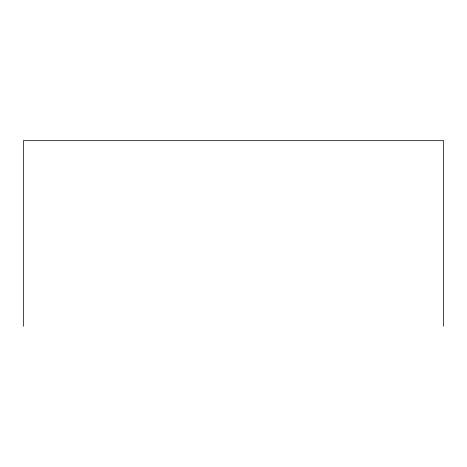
<?xml version="1.0" encoding="UTF-8"?>
<svg xmlns="http://www.w3.org/2000/svg" width="467" height="467" viewBox="0 0 467 467"><rect width="100%" height="100%" fill="white"/><g stroke="black" fill="none" stroke-linecap="round" stroke-linejoin="round"><path stroke-width="0.7" d="M443.65 326.322L443.65 140.678L23.35 140.678L23.35 326.322"/></g></svg>
